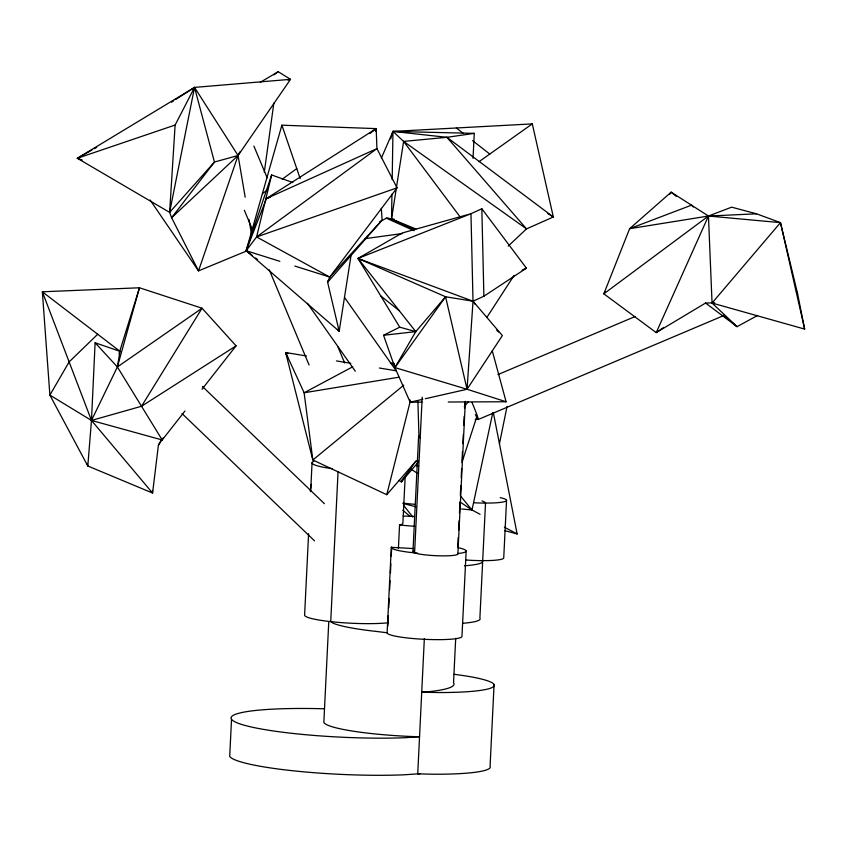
<?xml version="1.0" encoding="UTF-8"?>
<svg xmlns="http://www.w3.org/2000/svg" width="847" height="847" viewBox="0 0 847 847"><rect width="100%" height="100%" fill="white"/><g stroke="black" fill="none" stroke-linecap="round" stroke-linejoin="round"><path stroke-width="1.27" d="M391.949 194.154L391.536 218.992L414.247 229.749M392.182 179.776L392.976 131.412L532.297 123.884L553.335 216.991L526.516 228.881L508.221 246.085M152.534 490.413L152.566 493.039L91.476 420.44L117.384 366.942L119.988 351.336L95.118 342.76L91.476 420.44L87.813 465.998L152.566 493.039L158.4 445.236L160.835 440.578M231.527 719.347L229.706 756.477A110.544 13.859 2.8 0 0 403.67 774.825L420.08 773.703M308.594 533.663L304.613 615.038A46.839 5.865 2.8 0 0 327.545 621.264L338.779 622.407A46.839 5.865 2.8 0 0 388.191 622.757M310.648 491.662L312.056 462.79M328.774 621.613L323.84 722.417A84.308 10.566 2.8 0 0 413.474 736.594L419.551 736.731L405.491 737.695A110.544 13.859 2.8 0 1 239.172 723.624A110.544 13.859 2.8 0 1 324.443 708.791M338.048 471.97L330.732 621.592L333.146 623.223A84.308 10.566 2.8 0 0 375.697 631.354L387.121 632.762A37.469 4.701 2.8 0 0 424.114 639.294A37.469 4.701 2.8 0 0 461.964 636.468L466.146 551.069M387.121 632.762L391.293 547.353L413.611 548.56M387.841 625.954L388.339 615.6M388.72 607.839L389.165 598.776M389.609 589.724L390.054 580.661M390.435 572.9L390.869 563.837M391.25 556.077L391.695 547.014M398.408 548.443L399.562 524.96L401.171 524.568A46.839 5.865 2.8 0 0 402.897 523.128L405.184 476.342M412.965 551.746L418.598 436.629M414.585 552.837L422.198 397.179M424.347 638.543L417.73 773.862L433.209 774.222A84.308 10.566 2.8 0 0 490.085 766.239L494.076 684.545M473.039 158.315L474.267 133.371L392.976 131.412L381.404 157.997M457.803 547.003L458.163 537.601M458.64 529.989L459.085 520.841M459.466 512.986L459.974 502.525M460.366 494.68L460.81 485.522M461.192 477.676L461.647 468.518M462.028 460.662L462.473 451.515M462.854 443.659L463.309 434.5M463.754 425.353L464.198 416.195M464.58 408.339L464.908 401.806M413.791 551.048A22.488 2.816 2.8 0 0 413.664 552.509L415.845 553.292A22.488 2.816 2.8 0 0 440.98 555.854A22.488 2.816 2.8 0 0 457.878 553.97L465.342 401.362M455.707 638.257L453.526 682.724A110.544 13.859 2.8 0 1 428.762 691.681L421.732 692.168L437.211 692.528A84.308 10.566 2.8 0 0 493.748 686.409A84.308 10.566 2.8 0 0 454.087 674.307M506.548 500.386L503.732 557.951A31.847 3.991 2.8 0 1 487.512 560.608L479.804 560.619A31.847 3.991 2.8 0 1 465.649 559.983M239.765 151.962L238.071 155.499L214.45 162.042L171.613 217.732L169.622 212.364L175.117 125.038L194.524 87.41L290.521 79.332L238.071 155.499L171.613 217.732L198.516 270.881L246.625 250.987M492.276 350.859L506.104 401.753L467.046 389.26L445.575 296.757L415.771 331.632L399.731 327.175L357.995 258.441L470.964 213.73L402.219 232.989L357.995 258.441L445.575 296.757L473.018 301.214L483.891 296.249L526.421 268.16L481.837 208.764L470.964 213.73L473.018 301.214L467.046 389.26L425.321 398.736M264.296 172.259L273.856 103.038M390.658 138.929L392.976 131.412L403.606 141.407L391.536 218.992L415.941 229.018M351.219 254.322L339.171 331.272L246.149 250.712L281.882 125.187L376.184 128.617L376.936 148.617L397.063 187.843L329.758 277.064L327.609 282.199L339.171 331.272L337.402 329.345M310.203 490.762L311.336 484.315M169.622 212.364L194.524 87.41L77.31 158.273L169.622 212.364L214.45 162.042L194.524 87.41L175.848 99.395M499.412 443.881L507.057 406.454M480.101 514.298L472.001 510.01L492.795 412.542M292.797 182.529L271.633 174.958L256.599 236.938L246.149 250.712L252.374 255.561M375.613 131.2L376.184 128.617L266.445 198.558L246.149 250.712L279.838 261.331M306.487 355.973L285.661 352.532L312.839 460.006L386.772 494.69L410.287 401.15M482.705 560.545L482.112 562.472A59.957 7.517 2.8 0 1 464.442 565.807M118.993 353.76L139.469 287.779L202.052 308.223L236.069 345.841L201.988 389.281M461.933 462.504L476.935 416.322M246.149 250.712L271.633 174.958M193.105 89.623L194.524 87.41L238.071 155.499L198.516 270.881L150.088 199.977M328.636 279.796L327.609 282.199L382.166 220.061L381.309 208.373M402.399 479.413L401.277 481.774L399.075 480.387M158.4 445.236L163.407 437.624M421.975 402.124L410.149 402.177L394.924 367.587L415.771 331.632L357.995 258.441L473.018 301.214L502.356 335.581L467.046 389.26L394.924 367.587L383.553 335.264L399.731 327.175M184.942 411.007L162.211 439.974L117.384 366.942L139.469 287.779L42.35 291.792L49.888 395.115L91.476 420.44L141.523 406.264L202.052 308.223L117.384 366.942L95.118 342.76M486.919 317.339L514.118 275.339M605.287 291.643L603.837 293.835L656.224 332.606L705.583 303.046L714.646 302.75M669.691 194.355L671.142 192.163L708.463 216.027L780.468 222.634L797.567 293.602L804.65 329.091L712.052 303.035L708.463 216.027L731.639 207.166L756.54 213.815L780.468 222.634L804.65 329.091M405.702 475.442L401.277 481.774L418.037 462.536M418.439 460.8L415.877 461.16L401.277 481.774L407.428 473.632M394.924 367.587L445.575 296.757M464.262 406.687L468.465 401.594M780.468 222.634L712.052 303.035L737.07 326.667L757.61 315.444M386.772 494.69L415.877 461.16M294.809 266.053L329.758 277.064L382.166 220.061M97.712 334.247L69.126 361.913L49.888 395.115L87.813 465.998L87.156 463.457M403.765 385.163L312.839 460.006L304.126 392.764L285.661 352.532L288.065 353.548M369.98 133.477L376.184 128.617M273.994 74.864L278.187 71.699L290.521 79.332L288.001 80.094M329.758 277.064L256.599 236.938L376.936 148.617L266.445 198.558L270.077 197.309M262.401 193.614L267.61 189.823M282.189 179.215L296.757 168.606M479.074 161.639L532.297 123.884M663.72 327.471L656.224 332.606L708.463 216.027L756.54 213.815M171.454 102.212L173.656 100.804M141.523 406.264L236.069 345.841M260.294 82.297L278.187 71.699M82.191 160.019L77.31 158.273L92.09 149.94M94.366 148.67L96.632 147.389M379.467 222.03L386.327 218.166L388.953 218.378M352.648 366.836L304.126 392.764L398.873 377.222M475.241 419.625L477.623 418.513M522.08 270.151L526.421 268.16M497.941 374.586L635.218 316.482M478.174 419.509L723.55 315.645M256.599 236.938L397.063 187.843M77.31 158.273L175.117 125.038M422.791 399.308L410.149 402.177L409.789 399.593M460.44 217.34L403.606 141.407L446.962 137.32L474.267 133.371M364.686 238.706L402.494 233.518M383.553 335.264L415.771 331.632M448.264 402.007L506.104 401.753M403.108 516.077L413.897 516.384M394.162 219.182L386.327 218.166L413.971 230.659M403.13 503.192L414.818 504.346M461.604 508.973L472.001 510.01L460.313 495.739M417.613 553.144L409.641 552.339A37.469 4.701 2.8 0 1 391.293 547.353M394.289 363.522L390.403 363.109L394.046 364.623M392.976 131.412L446.962 137.32L553.335 216.991L547.808 213.518M399.562 524.96L400.006 525.013A59.957 7.517 2.8 0 0 414.945 526.315M336.439 360.928L350.764 363.289M379.361 368.011L396.258 370.806M403.087 503.404L415.761 506.792M504.463 530.55L517.136 533.949L493.325 412.553M162.211 439.974L91.476 420.44L42.35 291.792L119.988 351.336M420.207 437.73L419.297 437.391A22.488 2.816 2.8 0 1 419.424 435.94M504.41 527.194L517.136 533.949M410.71 468.867L417.275 473.272M459.963 501.922L472.001 510.01M403.606 141.407L526.516 228.881L446.962 137.32M705.583 303.046L737.07 326.667L732.115 322.569M255.498 257.975L257.573 259.595M456.353 127.992L463.447 133.519M472.562 140.623L489.778 154.048M380.748 295.91L399.191 310.627M676.255 196.324L671.142 192.163L629.617 228.701L603.837 293.835L708.463 216.027L629.617 228.701L691.48 205.175L693.365 207.007M723.2 315.19L727.16 318.472M402.833 510.233L409.8 516.162M496.734 330.235L498.608 332.024M202.401 386.465L324.412 503.7M182.031 413.558L314.523 540.862M457.878 553.97L457.486 553.536L460.916 553.155A37.469 4.701 2.8 0 0 458.068 547.702M403.394 505.066L412.838 517.083M344.644 297.646L396.311 370.922M307.45 303.342L355.317 371.23M473.018 301.214L475.22 304.444M796.36 291.262L797.567 293.602M253.899 146.086L267.154 177.775M338.038 347.154L344.665 362.992M244.317 210.215L252.988 230.924M269.304 269.918L309.07 364.972M285.661 352.532L287.662 357.434M281.882 125.187L300.187 178.601M238.071 155.499L245.185 197.192M248.954 219.341L251.4 233.666M417.899 401.722L418.99 437.063M481.837 208.764L483.891 296.249M332.416 468.687A46.839 5.865 2.8 0 1 313.792 461.361M462.875 623.265A59.957 7.517 2.8 0 0 479.889 618.098L485.522 502.98A59.957 7.517 2.8 0 0 482.038 500.905M500.196 497.644A31.847 3.991 2.8 0 1 490.328 503.044L482.621 503.065A31.847 3.991 2.8 0 1 474.373 502.79M418.609 465.776A16.866 5.018 13.3 0 1 416.184 465.744M472.023 402.526A16.866 0.911 67.1 0 1 478.036 418.164A16.866 0.911 67.1 0 1 475.389 414.564"/></g></svg>
